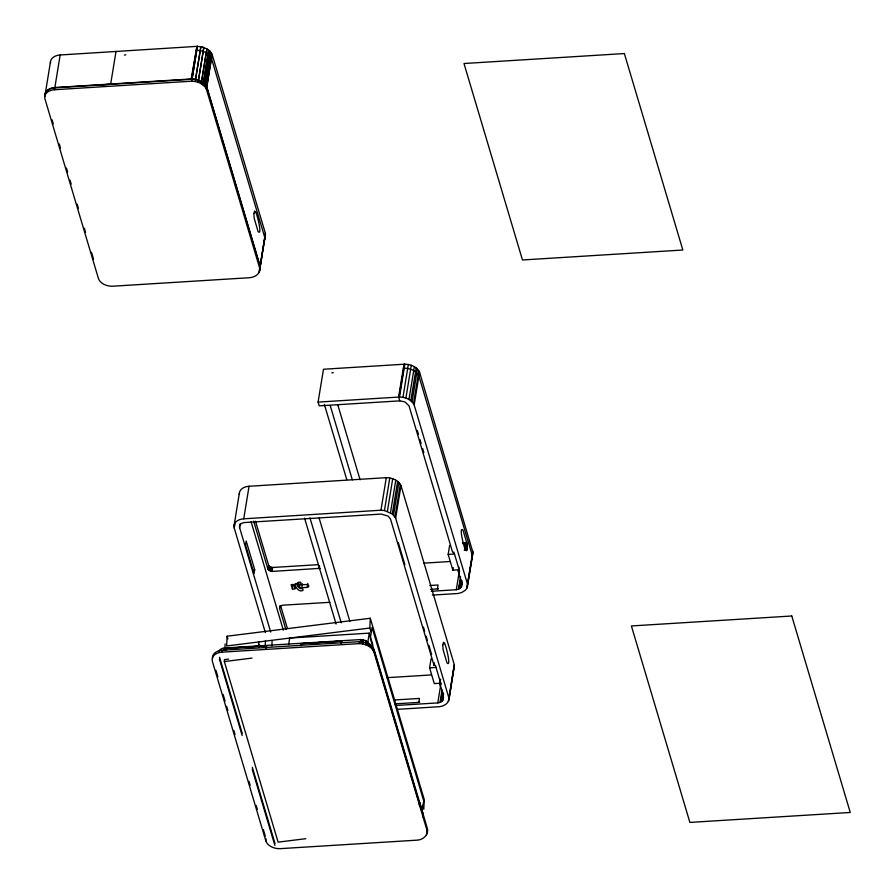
<?xml version="1.0" encoding="UTF-8"?>
<svg xmlns="http://www.w3.org/2000/svg" width="895" height="895" viewBox="0 0 895 895"><rect width="100%" height="100%" fill="white"/><g stroke="black" fill="none" stroke-linecap="round" stroke-linejoin="round"><path stroke-width="1.34" d="M467.246 548.333L466.944 543.533L463.017 530.153C457.871 525.007 465.545 552.886 465.568 549.463L466.44 550.817L467.246 548.333L464.583 548.501M224.958 647.868L225.137 643.964M305.799 838.682L278.11 842.15L224.343 661.562L224.432 659.604L228.583 659.089M227.095 636.211L226.648 645.977L369.836 628.021L370.284 618.255L227.095 636.211L227.889 638.873M258.476 647.163L258.722 641.693M259.405 646.906L259.516 644.366M265.2 646.324L265.457 640.854M271.879 645.877L272.114 640.663M259.662 270.749L259.695 268.22L206.387 89.131C203.803 83.694 197.403 81.333 191.709 81.188L54.472 89.735A12.385 8.491 9.3 0 0 44.996 99.065L98.383 278.367A12.385 8.491 9.3 0 0 112.971 286.199L249.66 277.707C253.856 277.349 258.554 275.145 259.662 270.749L265.39 233.371L212.081 54.282L209.956 51.172L206.89 48.833L201.207 83.682M259.986 268.768L260.009 266.207L206.7 87.117L203.355 82.911L195.502 79.487L200.872 46.652L206.902 48.867L201.588 81.423L204.653 83.772L206.779 86.882L260.087 265.972L259.449 270.357M264.707 239.849L264.741 237.332L211.433 58.231C208.692 52.559 201.845 50.12 195.871 50.344M427.083 833.178L427.105 830.661L373.797 651.571C371.212 646.123 364.813 643.762 359.119 643.617L221.882 652.175A12.385 8.491 9.3 0 0 212.417 661.506L265.793 840.808A12.385 8.491 9.3 0 0 280.381 848.639L417.07 840.148C423.022 840.025 428.615 834.946 427.43 828.68L374.121 649.591C371.537 644.154 365.126 641.793 359.432 641.648L222.195 650.251A12.385 8.491 9.3 0 0 212.495 658.451M427.541 829.956L426.535 834.766M397.089 709.355L438.942 706.737C443.484 706.423 448.865 703.593 449.077 698.525L454.291 664.694L400.982 485.605C398.398 480.167 391.988 477.796 386.293 477.661L249.056 486.265A12.385 8.491 9.3 0 0 239.345 494.465M448.943 699.778L454.392 665.969M466.899 588.16L467.481 584.055L414.172 404.954C411.431 399.282 404.574 396.843 398.611 397.067L318.083 402.101L323.487 369.243L403.981 364.231C409.955 364.008 416.813 366.447 419.542 372.119L472.952 552.483L466.899 588.16L465.4 590.219L461.652 592.568L457.882 593.508L432.352 595.097M45.13 94.613L50.444 62.057M54.472 89.735L54.785 87.811L192.022 79.207L195.513 79.532L195.188 81.501M45.153 95.731A12.385 8.491 9.3 0 1 54.852 87.531L60.166 54.975L197.392 46.339L203.836 47.469L198.522 80.024L201.588 81.423M191.575 79.196L196.956 46.361L191.138 79.23L192.011 79.174M191.709 81.188L197.392 46.339M54.852 87.531L192.089 78.928L197.403 46.372M198.522 80.024L195.569 79.252L200.883 46.697M198.131 82.273L203.825 47.424M203.042 84.924L208.725 50.075L203.422 82.676M204.261 86.021L209.956 51.172L204.653 83.772M205.727 87.855L211.421 53.006L206.118 85.596M206.387 89.131L212.081 54.282L206.779 86.882M259.125 272.337L265.39 233.371M259.516 270.077L265.491 234.647L264.819 237.522M234.02 525.902L239.334 493.346M265.345 632.519L234.266 528.151L234.937 524.078M270.715 632.071L239.636 527.703L240.308 523.609M221.882 652.175L222.195 650.251M234.266 528.151A12.385 8.491 9.3 0 1 243.742 518.82L249.056 486.265M223.929 650.419L224.321 648.025L360.663 639.567L365.865 640.596L369.948 644.557M226.301 650.374L226.648 648.271L266.732 645.787L266.386 647.89M254.695 569.645L254.046 573.606L245.532 544.988L246.181 541.039L254.695 569.645L252.703 571.077M320.354 568.325L272.024 571.424L268.623 570.081L267.974 569.254L268.623 565.304L255.511 521.214M268.623 570.081L269.272 566.132L268.623 565.304M269.574 570.764L270.223 566.815L269.272 566.132M270.749 571.223L271.386 567.273L270.223 566.815M272.024 571.424L272.662 567.475L318.419 564.667M285.897 629.554L279.564 608.309L279.99 605.68M295.249 583.663L295.014 588.977L292.452 589.134L293.09 585.185M292.452 589.134L291.11 584.636L293.672 584.469L294.075 585.833C296.267 585.419 297.118 581.28 300.664 582.22L301.201 584.01C295.797 583.585 298.393 589.984 302.532 588.507L303.069 590.286C297.744 593.933 291.669 580.475 298.505 585.408M297.923 586.505L298.572 582.555M288.615 644.635L289.689 638.057L369.299 633.134L372.756 644.758L372.32 647.398M301.839 587.713A2.058 1.421 9.3 0 1 299.4 586.415A2.058 1.421 9.3 0 1 300.977 584.86L306.325 584.524A2.058 1.421 9.3 0 1 308.753 585.833A2.058 1.421 9.3 0 1 307.175 587.388L301.839 587.713L302.476 583.764M265.793 840.808L266.106 838.872M307.175 587.388L307.824 583.428M319.157 568.538L319.582 565.908M341.398 643.236L341.745 641.133L300.944 643.673L301.067 645.742M403.981 364.231L398.611 397.067L399.741 400.859L404.932 401.889L409.026 405.849L452.601 552.237L453.933 552.159L459.616 571.234L458.274 571.312L458.945 567.262M399.047 397.033L404.417 364.198M359.119 643.617L359.432 641.648M243.742 518.82L380.979 510.217L386.293 477.661M399.483 397.011L404.853 364.175M360.271 641.939L360.663 639.567M361.345 641.95L361.725 639.578M362.598 643.941L362.922 641.961M449.077 698.525L395.668 518.16L392.312 513.954L384.458 510.542L389.772 477.975M402.963 397.335L408.344 364.489M362.922 643.382L363.504 639.824M365.473 642.968L365.865 640.596M365.54 644.713L365.865 642.733M387.401 511.313L392.715 478.747M405.905 398.107L411.286 365.272M367.219 643.986L367.61 641.614M367.565 643.673L369.299 633.134M368.617 646.112L368.941 644.143M390.477 512.712L395.791 480.156M408.981 399.506L414.363 366.67M369.232 646.19L369.613 643.818M392.312 513.954L397.626 481.398M410.816 400.747L416.197 367.912M370.452 647.365L370.776 645.384M371.671 648.461L371.996 646.481M393.543 515.05L398.857 482.494M412.047 401.844L417.417 369.008M373.137 650.296L373.461 648.316M394.997 516.885L400.311 484.329M413.501 403.679L418.882 370.843M373.797 651.571L374.121 649.591M395.668 518.16L400.982 485.605M414.172 404.954L419.542 372.119M441 683.176L434.288 683.601L429.589 667.838L431.043 658.944M458.24 569.813L452.859 570.149L448.171 554.385L449.626 545.502M395.959 705.484L437.789 702.899C447.668 702.004 441.873 689.832 439.747 684.53L441.078 684.406L435.406 665.332L434.064 665.466L434.5 662.781M452.859 570.149L453.273 567.609M419.252 805.041L419.688 802.401L423.245 814.383L422.82 817.023M439.747 684.53L440.62 679.182M437.789 702.899L440.687 685.156M431.222 591.282L456.305 589.727L459.135 572.453M421.959 811.821L423.738 800.947L372.074 627.373L370.295 638.247L408.847 767.753M440.038 702.329L442.04 690.056M456.305 589.727L458.553 589.167L460.578 576.783M440.608 702.083L442.387 691.164M458.553 589.167L460.701 579.289M441.861 701.3L443.193 693.11M459.124 588.91L460.366 588.127L461.496 581.258M442.466 700.74L443.573 693.916M460.366 588.127L462.1 580.687M443.081 699.89L443.517 697.16M460.97 587.567L462.267 582.589M427.105 830.661L427.43 828.68M448.395 701.367L454.291 664.694M467.481 584.055L472.851 551.219M467.447 586.572L472.952 552.483M101.538 84.913L110.633 84.298L116.026 51.407M461.585 586.717L461.999 583.82L458.274 571.312M471.631 559.274L472.202 555.168L418.905 376.068C416.164 370.396 409.306 367.957 403.343 368.181M453.709 668.811L454.257 667.222M124.383 55.098L125.859 54.785M331.844 372.935L333.32 372.622M224.343 661.562L252.043 658.082M226.055 650.396L225.932 648.327L226.648 648.271M225.932 648.327L266.732 645.787M300.944 643.673L341.745 641.133M399.741 400.859L319.235 405.849L318.083 402.101M462.715 542.795L466.709 542.549M462.961 543.78L466.944 543.533M464.471 544.842L467.123 544.686M464.583 546.084L467.246 545.928M464.628 547.337L467.279 547.169M464.483 549.508L467.134 549.351M464.304 550.291L466.955 550.123M448.171 554.385L454.548 553.994M423.592 563.168L449.939 561.523M294.612 587.612L295.786 587.534M429.779 585.498L438.08 584.983L437.431 588.944L438.326 588.865L430.517 589.369M329.841 602.313L282.719 605.199L280.527 605.893L279.564 608.309M429.589 667.838L435.966 667.446M386.875 677.683L431.356 674.931M394.617 699.979L419.498 698.436L418.849 702.385L419.744 702.318L394.863 703.862M192.089 78.928L195.569 79.252M380.979 510.217L384.458 510.542M271.386 567.273L272.662 567.475M417.26 430.439L418.412 434.332M419.968 439.534L421.131 443.439M422.675 448.641L423.838 452.546M398.286 542.583L404.876 564.689M423.469 627.171L424.633 631.076M426.177 636.278L427.34 640.171M428.895 645.373L431.603 654.48M434.064 665.466L390.5 519.066L388.15 516.124L381.214 514.077L244.906 522.512A6.88 4.721 9.3 0 0 240.598 524.202L240.084 524.817A6.88 4.721 9.3 0 0 239.636 527.703M337.751 404.753L360.081 479.787M330.188 405.446L352.339 479.843M324.404 404.518L346.734 479.53M370.284 618.255L424.23 799.515L423.782 809.281L422.597 805.287M369.836 628.021L371.022 632.015M409.642 770.427L421.567 810.478M319.168 518.194L349.878 621.376M309.95 517.836L341.196 622.763M304.58 518.194L336.084 624.028M280.605 605.691L287.34 628.256M253.665 521.158L267.974 569.254M251.092 521.796L283.357 630.181M219.543 657.243L242.254 733.508M252.312 767.306L275.011 843.56M219.443 659.201L242.153 735.489M252.211 769.252L274.91 845.529M52.089 119.885L53.286 123.902M59.26 143.972L60.457 147.988M66.431 168.059L67.628 172.064M70.011 180.096L71.208 184.113M77.183 204.183L78.38 208.199M84.354 228.27L85.551 232.286M91.525 252.356L93.516 259.047M215.919 670.277L217.91 676.967M223.09 694.363L225.081 701.053M226.67 706.412L227.867 710.417M233.841 730.488L235.038 734.504M248.978 781.335L250.175 785.351M256.149 805.422L257.346 809.438M263.32 829.508L265.312 836.198M341.029 641.178L341.163 643.259M266.028 645.843L266.218 648.942M219.141 651.001A6.88 4.721 9.3 0 1 224.321 648.025M50.467 63.176A12.385 8.491 9.3 0 1 60.166 54.975M45.086 96.011A12.385 8.491 9.3 0 1 54.785 87.811M253.878 213.446L254.18 218.246L258.107 231.626C263.253 236.772 255.578 208.893 255.545 212.316L254.683 210.963L253.878 213.446M442.768 644.724L443.07 649.535L446.997 662.915C452.132 668.062 444.457 640.182 444.435 643.594L443.573 642.252L442.768 644.724M624.363 53.555L463.99 63.511L522.467 259.975L682.84 250.018L624.363 53.555M791.773 615.995L631.4 625.952L689.877 822.415L850.25 812.459L791.773 615.995"/></g></svg>
